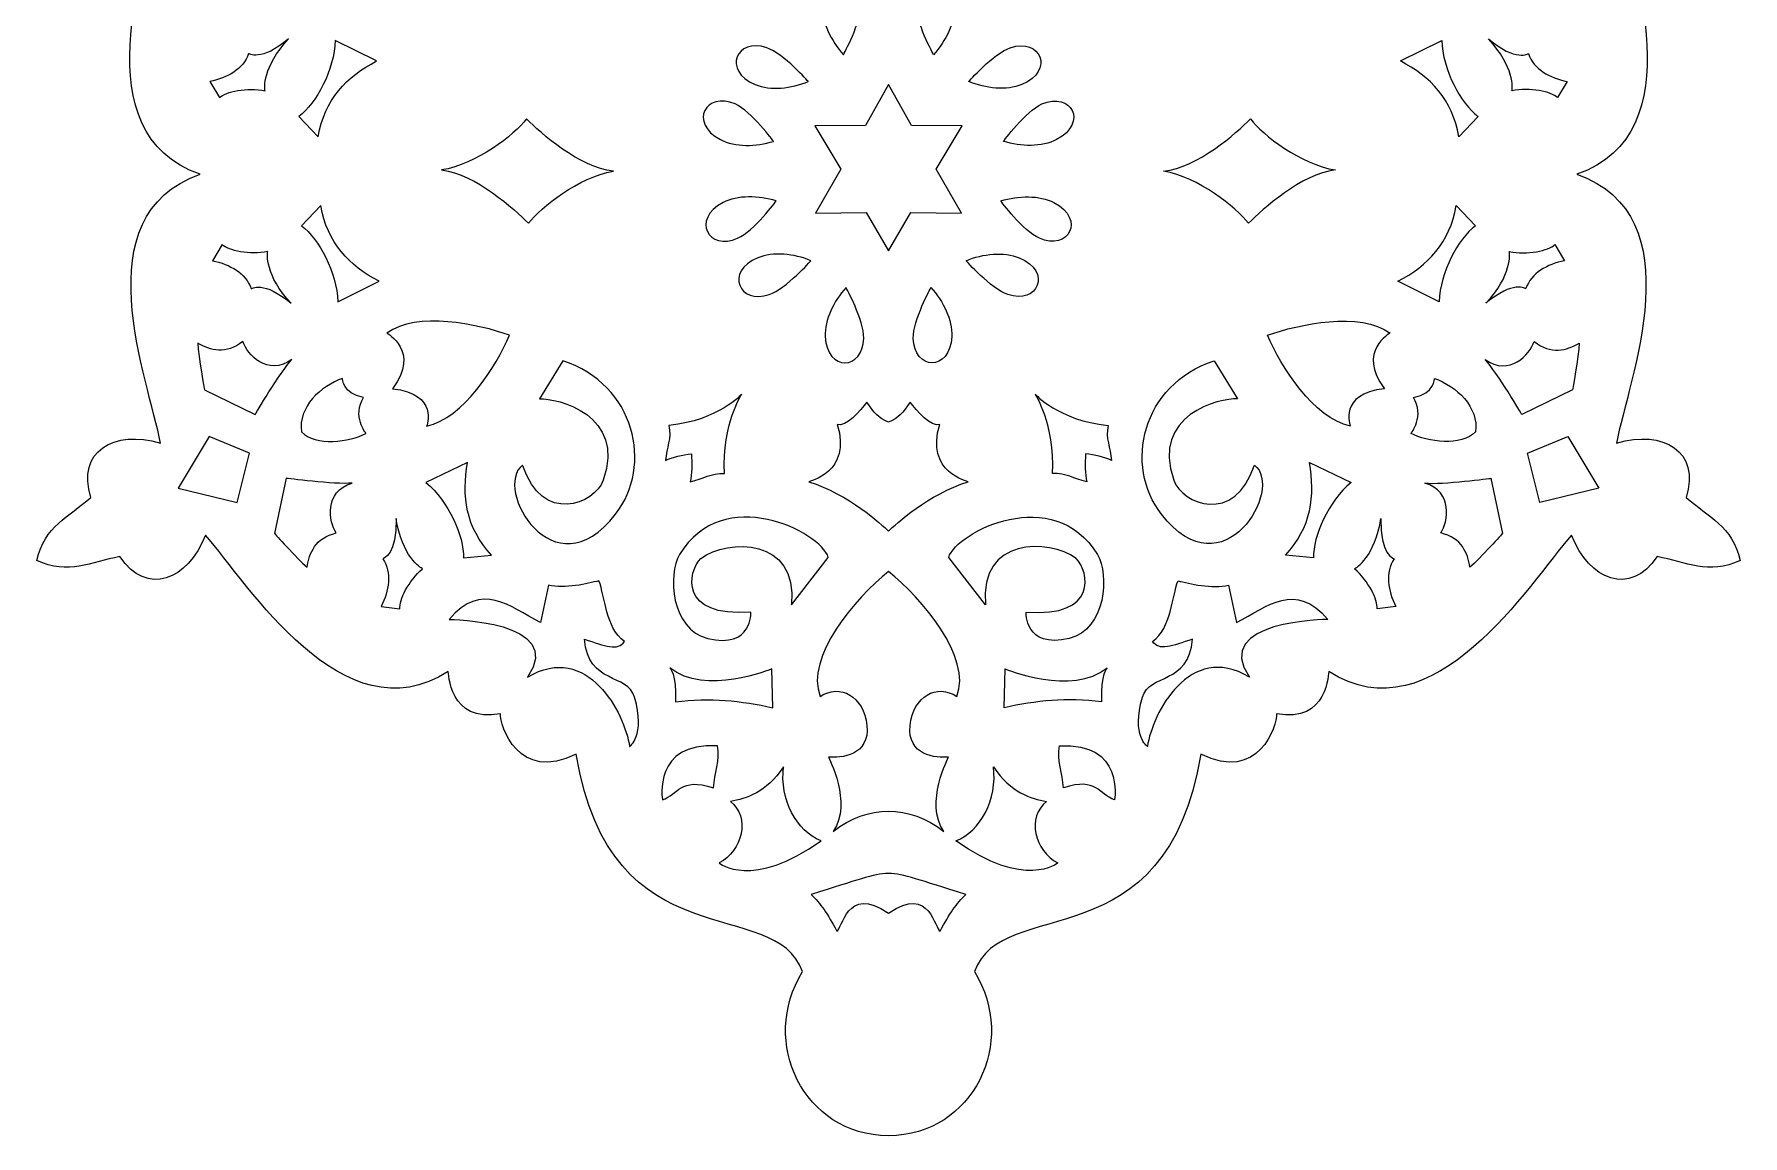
# Model space of a CAD drawing. Header units: centimetres. Extents: x -1 to 124, y -94 to 8.
# Drawn here: x 101.74 to 110.59, y -78.68 to -72.97 of the extents above; entities that cross this region are included whole.
import ezdxf

# ---------------------------------------------------------------- set-up
doc = ezdxf.new("R2010")
doc.units = ezdxf.units.CM
doc.header["$MEASUREMENT"] = 0
doc.layers.add('layer 1', color=7, linetype='Continuous')

msp = doc.modelspace()

# ---------------------------------------------------------------- linework, layer by layer
at = {"layer": 'layer 1', "color": 250}
for points, knots in [([(105.61485, -69.21935), (105.61485, -69.32411), (105.65377, -69.44547), (105.7052, -69.5284), (105.7052, -69.5284), (105.56604, -69.93118), (104.71, -69.56617), (104.53203, -70.6567), (104.53203, -70.6567), (104.23184, -70.50609), (104.13491, -70.80506), (104.13917, -70.8661), (104.13917, -70.8661), (103.87253, -70.81222), (103.86854, -71.08587), (103.86854, -71.08587), (103.86854, -71.08587), (103.32309, -70.73281), (102.83032, -71.54123), (102.6095, -71.79221), (102.6095, -71.79221), (102.51764, -71.557), (102.30697, -71.47336), (102.16556, -71.68096), (102.16556, -71.68096), (102.01456, -71.65226), (101.90045, -71.58318), (101.73522, -71.66097), (101.73522, -71.66097), (101.77564, -71.83908), (101.90031, -71.88649), (102.01589, -71.98782), (102.01589, -71.98782), (101.93938, -72.22706), (102.13497, -72.34159), (102.37687, -72.26914), (102.37687, -72.26914), (102.31506, -72.59769), (101.98196, -73.48369), (102.59597, -73.69616), (102.59597, -73.69616), (101.98196, -73.90862), (102.32854, -74.76215), (102.39036, -75.09069), (102.39036, -75.09069), (102.14846, -75.01826), (101.95284, -75.1328), (102.02938, -75.37202), (102.02938, -75.37202), (101.9138, -75.47334), (101.78912, -75.52075), (101.74871, -75.69885), (101.74871, -75.69885), (101.91394, -75.77666), (102.02804, -75.70758), (102.17905, -75.67889), (102.17905, -75.67889), (102.32042, -75.88647), (102.53113, -75.80285), (102.62298, -75.56762), (102.62298, -75.56762), (102.84381, -75.81861), (103.33657, -76.62702), (103.88203, -76.27398), (103.88203, -76.27398), (103.88203, -76.27398), (103.88602, -76.54761), (104.15267, -76.49374), (104.15267, -76.49374), (104.14839, -76.55478), (104.24533, -76.85374), (104.54552, -76.70314), (104.54552, -76.70314), (104.72349, -77.79368), (105.57953, -77.42866), (105.71868, -77.83144), (105.71868, -77.83144), (105.4927, -78.19588), (105.72225, -78.67803), (106.16414, -78.68292), (106.16414, -78.68292), (106.60603, -78.67803), (106.83558, -78.19588), (106.6096, -77.83144), (106.6096, -77.83144), (106.74875, -77.42866), (107.60479, -77.79368), (107.78276, -76.70314), (107.78276, -76.70314), (108.08295, -76.85374), (108.17989, -76.55478), (108.17561, -76.49374), (108.17561, -76.49374), (108.44226, -76.54761), (108.44625, -76.27398), (108.44625, -76.27398), (108.44625, -76.27398), (108.99171, -76.62702), (109.48447, -75.81861), (109.7053, -75.56762), (109.7053, -75.56762), (109.79715, -75.80285), (110.00786, -75.88647), (110.14923, -75.67889), (110.14923, -75.67889), (110.30024, -75.70758), (110.41434, -75.77666), (110.57957, -75.69885), (110.57957, -75.69885), (110.53916, -75.52075), (110.41448, -75.47334), (110.2989, -75.37202), (110.2989, -75.37202), (110.37544, -75.1328), (110.17982, -75.01826), (109.93792, -75.09069), (109.93792, -75.09069), (109.99974, -74.76215), (110.34632, -73.90862), (109.73231, -73.69616), (109.73231, -73.69616), (110.34632, -73.48369), (110.01322, -72.59769), (109.95141, -72.26914), (109.95141, -72.26914), (110.19331, -72.34159), (110.3889, -72.22706), (110.31239, -71.98782), (110.31239, -71.98782), (110.42797, -71.88649), (110.55264, -71.83908), (110.59306, -71.66097), (110.59306, -71.66097), (110.42783, -71.58318), (110.31372, -71.65226), (110.16272, -71.68096), (110.16272, -71.68096), (110.02131, -71.47336), (109.81064, -71.557), (109.71878, -71.79221), (109.71878, -71.79221), (109.49796, -71.54123), (109.00519, -70.73281), (108.45974, -71.08587), (108.45974, -71.08587), (108.45974, -71.08587), (108.45575, -70.81222), (108.18911, -70.8661), (108.18911, -70.8661), (108.19337, -70.80506), (108.09644, -70.50609), (107.79625, -70.6567), (107.79625, -70.6567), (107.61828, -69.56617), (106.76224, -69.93118), (106.62308, -69.5284), (106.62308, -69.5284), (106.67451, -69.44547), (106.71343, -69.32411), (106.71343, -69.21935), (106.71343, -69.21935), (106.71343, -68.50412), (105.61485, -68.50412), (105.61485, -69.21935)], [0, 0, 0, 0, 0.0238095, 0.0238095, 0.0238095, 0.0238095, 0.047619, 0.047619, 0.047619, 0.047619, 0.0714286, 0.0714286, 0.0714286, 0.0714286, 0.0952381, 0.0952381, 0.0952381, 0.0952381, 0.1190476, 0.1190476, 0.1190476, 0.1190476, 0.1428571, 0.1428571, 0.1428571, 0.1428571, 0.1666667, 0.1666667, 0.1666667, 0.1666667, 0.1904762, 0.1904762, 0.1904762, 0.1904762, 0.2142857, 0.2142857, 0.2142857, 0.2142857, 0.2380952, 0.2380952, 0.2380952, 0.2380952, 0.2619048, 0.2619048, 0.2619048, 0.2619048, 0.2857143, 0.2857143, 0.2857143, 0.2857143, 0.3095238, 0.3095238, 0.3095238, 0.3095238, 0.3333333, 0.3333333, 0.3333333, 0.3333333, 0.3571429, 0.3571429, 0.3571429, 0.3571429, 0.3809524, 0.3809524, 0.3809524, 0.3809524, 0.4047619, 0.4047619, 0.4047619, 0.4047619, 0.4285714, 0.4285714, 0.4285714, 0.4285714, 0.452381, 0.452381, 0.452381, 0.452381, 0.4761905, 0.4761905, 0.4761905, 0.4761905, 0.5, 0.5, 0.5, 0.5, 0.5238095, 0.5238095, 0.5238095, 0.5238095, 0.547619, 0.547619, 0.547619, 0.547619, 0.5714286, 0.5714286, 0.5714286, 0.5714286, 0.5952381, 0.5952381, 0.5952381, 0.5952381, 0.6190476, 0.6190476, 0.6190476, 0.6190476, 0.6428571, 0.6428571, 0.6428571, 0.6428571, 0.6666667, 0.6666667, 0.6666667, 0.6666667, 0.6904762, 0.6904762, 0.6904762, 0.6904762, 0.7142857, 0.7142857, 0.7142857, 0.7142857, 0.7380952, 0.7380952, 0.7380952, 0.7380952, 0.7619048, 0.7619048, 0.7619048, 0.7619048, 0.7857143, 0.7857143, 0.7857143, 0.7857143, 0.8095238, 0.8095238, 0.8095238, 0.8095238, 0.8333333, 0.8333333, 0.8333333, 0.8333333, 0.8571429, 0.8571429, 0.8571429, 0.8571429, 0.8809524, 0.8809524, 0.8809524, 0.8809524, 0.9047619, 0.9047619, 0.9047619, 0.9047619, 0.9285714, 0.9285714, 0.9285714, 0.9285714, 0.952381, 0.952381, 0.952381, 0.952381, 1, 1, 1, 1]), ([(106.02201, -72.81313), (106.02357, -72.90642), (105.93093, -73.07602), (105.93093, -73.07602), (105.93093, -73.07602), (105.86689, -73.00542), (105.81849, -72.90823), (105.82255, -72.82254), (105.82255, -72.82254), (105.83149, -72.63464), (106.01927, -72.64861), (106.02201, -72.81313)], [0, 0, 0, 0, 0.25, 0.25, 0.25, 0.25, 0.5, 0.5, 0.5, 0.5, 1, 1, 1, 1]), ([(106.30627, -72.81313), (106.30471, -72.90642), (106.39735, -73.07602), (106.39735, -73.07602), (106.39735, -73.07602), (106.46139, -73.00542), (106.50979, -72.90823), (106.50573, -72.82254), (106.50573, -72.82254), (106.49679, -72.63464), (106.30901, -72.64861), (106.30627, -72.81313)], [0, 0, 0, 0, 0.25, 0.25, 0.25, 0.25, 0.5, 0.5, 0.5, 0.5, 1, 1, 1, 1]), ([(105.74851, -73.21551), (105.66026, -73.25155), (105.55236, -73.26379), (105.47322, -73.23065), (105.47322, -73.23065), (105.2997, -73.158), (105.37705, -72.9863), (105.53261, -73.03999), (105.53261, -73.03999), (105.62081, -73.07044), (105.74851, -73.21551), (105.74851, -73.21551)], [0, 0, 0, 0, 0.25, 0.25, 0.25, 0.25, 0.5, 0.5, 0.5, 0.5, 1, 1, 1, 1]), ([(106.57977, -73.21551), (106.66802, -73.25155), (106.77592, -73.26379), (106.85506, -73.23065), (106.85506, -73.23065), (107.02858, -73.158), (106.95123, -72.9863), (106.79567, -73.03999), (106.79567, -73.03999), (106.70747, -73.07044), (106.57977, -73.21551), (106.57977, -73.21551)], [0, 0, 0, 0, 0.25, 0.25, 0.25, 0.25, 0.5, 0.5, 0.5, 0.5, 1, 1, 1, 1]), ([(103.05413, -72.99462), (102.91792, -73.13801), (102.92888, -73.25438), (102.93242, -73.26348), (102.93242, -73.26348), (102.83985, -73.24443), (102.72843, -73.26744), (102.69644, -73.29879), (102.69644, -73.29879), (102.69644, -73.29879), (102.64609, -73.21541), (102.64609, -73.21541), (102.64609, -73.21541), (102.73676, -73.19662), (102.8184, -73.15134), (102.84651, -73.07045), (102.84651, -73.07045), (102.84651, -73.07045), (102.91116, -73.11458), (103.05413, -72.99462)], [0, 0, 0, 0, 0.1666667, 0.1666667, 0.1666667, 0.1666667, 0.3333333, 0.3333333, 0.3333333, 0.3333333, 0.5, 0.5, 0.5, 0.5, 0.6666667, 0.6666667, 0.6666667, 0.6666667, 1, 1, 1, 1]), ([(103.50997, -73.10863), (103.35532, -73.19013), (103.23953, -73.30735), (103.20801, -73.50136), (103.20801, -73.50136), (103.20801, -73.50136), (103.10763, -73.39631), (103.10763, -73.39631), (103.10763, -73.39631), (103.19795, -73.32887), (103.29064, -73.15553), (103.29621, -73.00182), (103.29621, -73.00182), (103.29621, -73.00182), (103.50997, -73.10863), (103.50997, -73.10863)], [0, 0, 0, 0, 0.2, 0.2, 0.2, 0.2, 0.4, 0.4, 0.4, 0.4, 0.6, 0.6, 0.6, 0.6, 1, 1, 1, 1]), ([(108.81831, -73.10863), (108.97296, -73.19013), (109.08875, -73.30735), (109.12027, -73.50136), (109.12027, -73.50136), (109.12027, -73.50136), (109.22065, -73.39631), (109.22065, -73.39631), (109.22065, -73.39631), (109.13033, -73.32887), (109.03764, -73.15553), (109.03207, -73.00182), (109.03207, -73.00182), (109.03207, -73.00182), (108.81831, -73.10863), (108.81831, -73.10863)], [0, 0, 0, 0, 0.2, 0.2, 0.2, 0.2, 0.4, 0.4, 0.4, 0.4, 0.6, 0.6, 0.6, 0.6, 1, 1, 1, 1]), ([(109.27415, -72.99462), (109.41036, -73.13801), (109.3994, -73.25438), (109.39586, -73.26348), (109.39586, -73.26348), (109.48843, -73.24443), (109.59985, -73.26744), (109.63184, -73.29879), (109.63184, -73.29879), (109.63184, -73.29879), (109.68219, -73.21541), (109.68219, -73.21541), (109.68219, -73.21541), (109.59152, -73.19662), (109.50988, -73.15134), (109.48177, -73.07045), (109.48177, -73.07045), (109.48177, -73.07045), (109.41712, -73.11458), (109.27415, -72.99462)], [0, 0, 0, 0, 0.1666667, 0.1666667, 0.1666667, 0.1666667, 0.3333333, 0.3333333, 0.3333333, 0.3333333, 0.5, 0.5, 0.5, 0.5, 0.6666667, 0.6666667, 0.6666667, 0.6666667, 1, 1, 1, 1]), ([(106.16414, -74.09279), (106.16414, -74.09279), (106.0483, -73.89454), (106.0483, -73.89454), (106.0483, -73.89454), (106.0483, -73.89454), (105.78637, -73.89774), (105.78637, -73.89774), (105.78637, -73.89774), (105.78637, -73.89774), (105.91617, -73.67022), (105.91617, -73.67022), (105.91617, -73.67022), (105.91617, -73.67022), (105.78243, -73.44499), (105.78243, -73.44499), (105.78243, -73.44499), (105.78243, -73.44499), (106.04437, -73.44362), (106.04437, -73.44362), (106.04437, -73.44362), (106.04437, -73.44362), (106.16414, -73.23019), (106.16414, -73.23019), (106.16414, -73.23019), (106.16414, -73.23019), (106.28391, -73.44362), (106.28391, -73.44362), (106.28391, -73.44362), (106.28391, -73.44362), (106.54585, -73.44499), (106.54585, -73.44499), (106.54585, -73.44499), (106.54585, -73.44499), (106.41211, -73.67022), (106.41211, -73.67022), (106.41211, -73.67022), (106.41211, -73.67022), (106.54191, -73.89774), (106.54191, -73.89774), (106.54191, -73.89774), (106.54191, -73.89774), (106.27998, -73.89454), (106.27998, -73.89454), (106.27998, -73.89454), (106.27998, -73.89454), (106.16414, -74.09279), (106.16414, -74.09279)], [0, 0, 0, 0, 0.0769231, 0.0769231, 0.0769231, 0.0769231, 0.1538462, 0.1538462, 0.1538462, 0.1538462, 0.2307692, 0.2307692, 0.2307692, 0.2307692, 0.3076923, 0.3076923, 0.3076923, 0.3076923, 0.3846154, 0.3846154, 0.3846154, 0.3846154, 0.4615385, 0.4615385, 0.4615385, 0.4615385, 0.5384615, 0.5384615, 0.5384615, 0.5384615, 0.6153846, 0.6153846, 0.6153846, 0.6153846, 0.6923077, 0.6923077, 0.6923077, 0.6923077, 0.7692308, 0.7692308, 0.7692308, 0.7692308, 0.8461538, 0.8461538, 0.8461538, 0.8461538, 1, 1, 1, 1]), ([(105.56831, -73.52536), (105.47726, -73.55357), (105.36871, -73.55636), (105.29274, -73.51645), (105.29274, -73.51645), (105.12622, -73.42895), (105.21824, -73.26465), (105.36852, -73.33169), (105.36852, -73.33169), (105.45374, -73.36971), (105.56831, -73.52536), (105.56831, -73.52536)], [0, 0, 0, 0, 0.25, 0.25, 0.25, 0.25, 0.5, 0.5, 0.5, 0.5, 1, 1, 1, 1]), ([(106.75997, -73.52536), (106.85102, -73.55357), (106.95957, -73.55636), (107.03554, -73.51645), (107.03554, -73.51645), (107.20206, -73.42895), (107.11004, -73.26465), (106.95976, -73.33169), (106.95976, -73.33169), (106.87454, -73.36971), (106.75997, -73.52536), (106.75997, -73.52536)], [0, 0, 0, 0, 0.25, 0.25, 0.25, 0.25, 0.5, 0.5, 0.5, 0.5, 1, 1, 1, 1]), ([(104.73819, -73.68071), (104.55794, -73.71036), (104.3625, -73.86725), (104.29777, -73.95048), (104.29777, -73.95048), (104.22354, -73.87594), (104.02574, -73.69566), (103.8476, -73.67389), (103.8476, -73.67389), (104.02784, -73.64538), (104.22327, -73.49259), (104.28802, -73.40935), (104.28802, -73.40935), (104.36224, -73.4839), (104.56005, -73.66007), (104.73819, -73.68071)], [0, 0, 0, 0, 0.2, 0.2, 0.2, 0.2, 0.4, 0.4, 0.4, 0.4, 0.6, 0.6, 0.6, 0.6, 1, 1, 1, 1]), ([(107.59009, -73.68071), (107.77034, -73.71036), (107.96578, -73.86725), (108.03051, -73.95048), (108.03051, -73.95048), (108.10474, -73.87594), (108.30254, -73.69566), (108.48068, -73.67389), (108.48068, -73.67389), (108.30044, -73.64538), (108.10501, -73.49259), (108.04026, -73.40935), (108.04026, -73.40935), (107.96604, -73.4839), (107.76823, -73.66007), (107.59009, -73.68071)], [0, 0, 0, 0, 0.2, 0.2, 0.2, 0.2, 0.4, 0.4, 0.4, 0.4, 0.6, 0.6, 0.6, 0.6, 1, 1, 1, 1]), ([(103.52346, -74.2512), (103.52346, -74.2512), (103.3097, -74.35801), (103.3097, -74.35801), (103.3097, -74.35801), (103.30413, -74.20432), (103.21144, -74.03096), (103.12112, -73.96352), (103.12112, -73.96352), (103.12112, -73.96352), (103.2215, -73.85847), (103.2215, -73.85847), (103.2215, -73.85847), (103.25301, -74.05249), (103.3688, -74.16971), (103.52346, -74.2512)], [0, 0, 0, 0, 0.2, 0.2, 0.2, 0.2, 0.4, 0.4, 0.4, 0.4, 0.6, 0.6, 0.6, 0.6, 1, 1, 1, 1]), ([(105.5818, -73.83447), (105.5818, -73.83447), (105.46722, -73.99012), (105.38201, -74.02814), (105.38201, -74.02814), (105.23172, -74.09519), (105.13971, -73.93088), (105.30623, -73.84338), (105.30623, -73.84338), (105.38219, -73.80348), (105.49075, -73.80627), (105.5818, -73.83447)], [0, 0, 0, 0, 0.25, 0.25, 0.25, 0.25, 0.5, 0.5, 0.5, 0.5, 1, 1, 1, 1]), ([(106.74648, -73.83447), (106.74648, -73.83447), (106.86106, -73.99012), (106.94627, -74.02814), (106.94627, -74.02814), (107.09656, -74.09519), (107.18857, -73.93088), (107.02205, -73.84338), (107.02205, -73.84338), (106.94609, -73.80348), (106.83753, -73.80627), (106.74648, -73.83447)], [0, 0, 0, 0, 0.25, 0.25, 0.25, 0.25, 0.5, 0.5, 0.5, 0.5, 1, 1, 1, 1]), ([(108.80482, -74.2512), (108.80482, -74.2512), (109.01858, -74.35801), (109.01858, -74.35801), (109.01858, -74.35801), (109.02415, -74.20432), (109.11684, -74.03096), (109.20716, -73.96352), (109.20716, -73.96352), (109.20716, -73.96352), (109.10678, -73.85847), (109.10678, -73.85847), (109.10678, -73.85847), (109.07527, -74.05249), (108.95948, -74.16971), (108.80482, -74.2512)], [0, 0, 0, 0, 0.2, 0.2, 0.2, 0.2, 0.4, 0.4, 0.4, 0.4, 0.6, 0.6, 0.6, 0.6, 1, 1, 1, 1]), ([(102.94591, -74.09634), (102.94237, -74.10546), (102.93141, -74.22182), (103.06762, -74.36521), (103.06762, -74.36521), (102.92465, -74.24525), (102.85999, -74.28939), (102.85999, -74.28939), (102.85999, -74.28939), (102.83189, -74.2085), (102.75024, -74.16321), (102.65958, -74.14443), (102.65958, -74.14443), (102.65958, -74.14443), (102.70992, -74.06104), (102.70992, -74.06104), (102.70992, -74.06104), (102.74191, -74.0924), (102.85334, -74.1154), (102.94591, -74.09634)], [0, 0, 0, 0, 0.1666667, 0.1666667, 0.1666667, 0.1666667, 0.3333333, 0.3333333, 0.3333333, 0.3333333, 0.5, 0.5, 0.5, 0.5, 0.6666667, 0.6666667, 0.6666667, 0.6666667, 1, 1, 1, 1]), ([(105.762, -74.14432), (105.762, -74.14432), (105.6343, -74.28939), (105.54609, -74.31984), (105.54609, -74.31984), (105.39054, -74.37354), (105.31318, -74.20184), (105.4867, -74.12918), (105.4867, -74.12918), (105.56585, -74.09605), (105.67375, -74.10829), (105.762, -74.14432)], [0, 0, 0, 0, 0.25, 0.25, 0.25, 0.25, 0.5, 0.5, 0.5, 0.5, 1, 1, 1, 1]), ([(106.56628, -74.14432), (106.56628, -74.14432), (106.69398, -74.28939), (106.78219, -74.31984), (106.78219, -74.31984), (106.93774, -74.37354), (107.0151, -74.20184), (106.84158, -74.12918), (106.84158, -74.12918), (106.76243, -74.09605), (106.65453, -74.10829), (106.56628, -74.14432)], [0, 0, 0, 0, 0.25, 0.25, 0.25, 0.25, 0.5, 0.5, 0.5, 0.5, 1, 1, 1, 1]), ([(109.38237, -74.09634), (109.38591, -74.10546), (109.39687, -74.22182), (109.26066, -74.36521), (109.26066, -74.36521), (109.40363, -74.24525), (109.46829, -74.28939), (109.46829, -74.28939), (109.46829, -74.28939), (109.49639, -74.2085), (109.57804, -74.16321), (109.6687, -74.14443), (109.6687, -74.14443), (109.6687, -74.14443), (109.61836, -74.06104), (109.61836, -74.06104), (109.61836, -74.06104), (109.58637, -74.0924), (109.47494, -74.1154), (109.38237, -74.09634)], [0, 0, 0, 0, 0.1666667, 0.1666667, 0.1666667, 0.1666667, 0.3333333, 0.3333333, 0.3333333, 0.3333333, 0.5, 0.5, 0.5, 0.5, 0.6666667, 0.6666667, 0.6666667, 0.6666667, 1, 1, 1, 1]), ([(106.0355, -74.54671), (106.03276, -74.71125), (105.84496, -74.72517), (105.83605, -74.53731), (105.83605, -74.53731), (105.83197, -74.45161), (105.88038, -74.35442), (105.94442, -74.28382), (105.94442, -74.28382), (105.94442, -74.28382), (106.03706, -74.45341), (106.0355, -74.54671)], [0, 0, 0, 0, 0.25, 0.25, 0.25, 0.25, 0.5, 0.5, 0.5, 0.5, 1, 1, 1, 1]), ([(106.29278, -74.54671), (106.29552, -74.71125), (106.48332, -74.72517), (106.49223, -74.53731), (106.49223, -74.53731), (106.49631, -74.45161), (106.4479, -74.35442), (106.38386, -74.28382), (106.38386, -74.28382), (106.38386, -74.28382), (106.29122, -74.45341), (106.29278, -74.54671)], [0, 0, 0, 0, 0.25, 0.25, 0.25, 0.25, 0.5, 0.5, 0.5, 0.5, 1, 1, 1, 1]), ([(104.19921, -74.53117), (104.13116, -74.6908), (103.9593, -74.96376), (103.76971, -75.00203), (103.76971, -75.00203), (103.76971, -75.00203), (103.83582, -74.83442), (103.59289, -74.80837), (103.59289, -74.80837), (103.73952, -74.61294), (103.56289, -74.51963), (103.56289, -74.51963), (103.56289, -74.51963), (103.72019, -74.40706), (104.03605, -74.47207), (104.19921, -74.53117)], [0, 0, 0, 0, 0.2, 0.2, 0.2, 0.2, 0.4, 0.4, 0.4, 0.4, 0.6, 0.6, 0.6, 0.6, 1, 1, 1, 1]), ([(108.12907, -74.53117), (108.19712, -74.6908), (108.36898, -74.96376), (108.55857, -75.00203), (108.55857, -75.00203), (108.55857, -75.00203), (108.49246, -74.83442), (108.73539, -74.80837), (108.73539, -74.80837), (108.58876, -74.61294), (108.76539, -74.51963), (108.76539, -74.51963), (108.76539, -74.51963), (108.60809, -74.40706), (108.29223, -74.47207), (108.12907, -74.53117)], [0, 0, 0, 0, 0.2, 0.2, 0.2, 0.2, 0.4, 0.4, 0.4, 0.4, 0.6, 0.6, 0.6, 0.6, 1, 1, 1, 1]), ([(103.07163, -74.65694), (103.00808, -74.72491), (102.88035, -74.94202), (102.88035, -74.94202), (102.88035, -74.94202), (102.88035, -74.94202), (102.61825, -74.81412), (102.61825, -74.81412), (102.61825, -74.81412), (102.61825, -74.81412), (102.58681, -74.64624), (102.58354, -74.57232), (102.58354, -74.57232), (102.64947, -74.61026), (102.72816, -74.63251), (102.81685, -74.56344), (102.81685, -74.56344), (102.83731, -74.6294), (102.94574, -74.74655), (103.07163, -74.65694)], [0, 0, 0, 0, 0.1666667, 0.1666667, 0.1666667, 0.1666667, 0.3333333, 0.3333333, 0.3333333, 0.3333333, 0.5, 0.5, 0.5, 0.5, 0.6666667, 0.6666667, 0.6666667, 0.6666667, 1, 1, 1, 1]), ([(109.25665, -74.65694), (109.3202, -74.72491), (109.44793, -74.94202), (109.44793, -74.94202), (109.44793, -74.94202), (109.44793, -74.94202), (109.71003, -74.81412), (109.71003, -74.81412), (109.71003, -74.81412), (109.71003, -74.81412), (109.74147, -74.64624), (109.74474, -74.57232), (109.74474, -74.57232), (109.67881, -74.61026), (109.60012, -74.63251), (109.51143, -74.56344), (109.51143, -74.56344), (109.49097, -74.6294), (109.38254, -74.74655), (109.25665, -74.65694)], [0, 0, 0, 0, 0.1666667, 0.1666667, 0.1666667, 0.1666667, 0.3333333, 0.3333333, 0.3333333, 0.3333333, 0.5, 0.5, 0.5, 0.5, 0.6666667, 0.6666667, 0.6666667, 0.6666667, 1, 1, 1, 1]), ([(104.47608, -74.66407), (104.85149, -74.78655), (104.94526, -75.20651), (104.74909, -75.45929), (104.74909, -75.45929), (104.42743, -75.87378), (104.11024, -75.32403), (104.26744, -75.2042), (104.26744, -75.2042), (104.36934, -75.51807), (104.64112, -75.40514), (104.68511, -75.28341), (104.68511, -75.28341), (104.80547, -74.94166), (104.44679, -74.85725), (104.35458, -74.86032), (104.35458, -74.86032), (104.35458, -74.86032), (104.47608, -74.66407), (104.47608, -74.66407)], [0, 0, 0, 0, 0.1666667, 0.1666667, 0.1666667, 0.1666667, 0.3333333, 0.3333333, 0.3333333, 0.3333333, 0.5, 0.5, 0.5, 0.5, 0.6666667, 0.6666667, 0.6666667, 0.6666667, 1, 1, 1, 1]), ([(107.8522, -74.66407), (107.47679, -74.78655), (107.38302, -75.20651), (107.57919, -75.45929), (107.57919, -75.45929), (107.90085, -75.87378), (108.21804, -75.32403), (108.06084, -75.2042), (108.06084, -75.2042), (107.95894, -75.51807), (107.68716, -75.40514), (107.64317, -75.28341), (107.64317, -75.28341), (107.52281, -74.94166), (107.88149, -74.85725), (107.9737, -74.86032), (107.9737, -74.86032), (107.9737, -74.86032), (107.8522, -74.66407), (107.8522, -74.66407)], [0, 0, 0, 0, 0.1666667, 0.1666667, 0.1666667, 0.1666667, 0.3333333, 0.3333333, 0.3333333, 0.3333333, 0.5, 0.5, 0.5, 0.5, 0.6666667, 0.6666667, 0.6666667, 0.6666667, 1, 1, 1, 1]), ([(103.33383, -74.75456), (103.33383, -74.75456), (103.33166, -74.83319), (103.44311, -74.85362), (103.44311, -74.85362), (103.38204, -74.94907), (103.45512, -75.04028), (103.45512, -75.04028), (103.45512, -75.04028), (103.37137, -75.08401), (103.19338, -75.10854), (103.1211, -75.03246), (103.1211, -75.03246), (103.10207, -74.90308), (103.2213, -74.79425), (103.33383, -74.75456)], [0, 0, 0, 0, 0.2, 0.2, 0.2, 0.2, 0.4, 0.4, 0.4, 0.4, 0.6, 0.6, 0.6, 0.6, 1, 1, 1, 1]), ([(108.99445, -74.75456), (108.99445, -74.75456), (108.99662, -74.83319), (108.88517, -74.85362), (108.88517, -74.85362), (108.94624, -74.94907), (108.87316, -75.04028), (108.87316, -75.04028), (108.87316, -75.04028), (108.95691, -75.08401), (109.1349, -75.10854), (109.20718, -75.03246), (109.20718, -75.03246), (109.22621, -74.90308), (109.10698, -74.79425), (108.99445, -74.75456)], [0, 0, 0, 0, 0.2, 0.2, 0.2, 0.2, 0.4, 0.4, 0.4, 0.4, 0.6, 0.6, 0.6, 0.6, 1, 1, 1, 1]), ([(105.40302, -74.83682), (105.40302, -74.83682), (105.30314, -74.98802), (105.31322, -75.24828), (105.31322, -75.24828), (105.24598, -75.24354), (105.20129, -75.2763), (105.13628, -75.2914), (105.13628, -75.2914), (105.14643, -75.25155), (105.14403, -75.19452), (105.14316, -75.14517), (105.14316, -75.14517), (105.09418, -75.15118), (105.04595, -75.16428), (105.00792, -75.17988), (105.00792, -75.17988), (105.01382, -75.1134), (105.04003, -75.06458), (105.02599, -74.99866), (105.02599, -74.99866), (105.28512, -74.97244), (105.40302, -74.83682), (105.40302, -74.83682)], [0, 0, 0, 0, 0.1428571, 0.1428571, 0.1428571, 0.1428571, 0.2857143, 0.2857143, 0.2857143, 0.2857143, 0.4285714, 0.4285714, 0.4285714, 0.4285714, 0.5714286, 0.5714286, 0.5714286, 0.5714286, 0.7142857, 0.7142857, 0.7142857, 0.7142857, 1, 1, 1, 1]), ([(106.92526, -74.83682), (106.92526, -74.83682), (107.02514, -74.98802), (107.01506, -75.24828), (107.01506, -75.24828), (107.0823, -75.24354), (107.12699, -75.2763), (107.192, -75.2914), (107.192, -75.2914), (107.18185, -75.25155), (107.18425, -75.19452), (107.18512, -75.14517), (107.18512, -75.14517), (107.2341, -75.15118), (107.28233, -75.16428), (107.32036, -75.17988), (107.32036, -75.17988), (107.31446, -75.1134), (107.28825, -75.06458), (107.30229, -74.99866), (107.30229, -74.99866), (107.04316, -74.97244), (106.92526, -74.83682), (106.92526, -74.83682)], [0, 0, 0, 0, 0.1428571, 0.1428571, 0.1428571, 0.1428571, 0.2857143, 0.2857143, 0.2857143, 0.2857143, 0.4285714, 0.4285714, 0.4285714, 0.4285714, 0.5714286, 0.5714286, 0.5714286, 0.5714286, 0.7142857, 0.7142857, 0.7142857, 0.7142857, 1, 1, 1, 1]), ([(106.16414, -75.54686), (106.12867, -75.51272), (105.95601, -75.35386), (105.7506, -75.29109), (105.7506, -75.29109), (105.7506, -75.29109), (105.97491, -75.24251), (105.89834, -74.99321), (105.89834, -74.99321), (105.94045, -75.01088), (106.01918, -74.92184), (106.05208, -74.87753), (106.05208, -74.87753), (106.0873, -74.93313), (106.11186, -74.9605), (106.16414, -74.98107), (106.16414, -74.98107), (106.21642, -74.9605), (106.24098, -74.93313), (106.2762, -74.87753), (106.2762, -74.87753), (106.3091, -74.92184), (106.38783, -75.01088), (106.42994, -74.99321), (106.42994, -74.99321), (106.35337, -75.24251), (106.57768, -75.29109), (106.57768, -75.29109), (106.57768, -75.29109), (106.37227, -75.35386), (106.19961, -75.51272), (106.16414, -75.54686)], [0, 0, 0, 0, 0.1111111, 0.1111111, 0.1111111, 0.1111111, 0.2222222, 0.2222222, 0.2222222, 0.2222222, 0.3333333, 0.3333333, 0.3333333, 0.3333333, 0.4444444, 0.4444444, 0.4444444, 0.4444444, 0.5555556, 0.5555556, 0.5555556, 0.5555556, 0.6666667, 0.6666667, 0.6666667, 0.6666667, 0.7777778, 0.7777778, 0.7777778, 0.7777778, 1, 1, 1, 1]), ([(102.64162, -75.05638), (102.64162, -75.05638), (102.85173, -75.14307), (102.85173, -75.14307), (102.85173, -75.14307), (102.85173, -75.14307), (102.78773, -75.39917), (102.78773, -75.39917), (102.78773, -75.39917), (102.78773, -75.39917), (102.48219, -75.32364), (102.48219, -75.32364), (102.48219, -75.32364), (102.48219, -75.32364), (102.64162, -75.05638), (102.64162, -75.05638)], [0, 0, 0, 0, 0.2, 0.2, 0.2, 0.2, 0.4, 0.4, 0.4, 0.4, 0.6, 0.6, 0.6, 0.6, 1, 1, 1, 1]), ([(109.68666, -75.05638), (109.68666, -75.05638), (109.47655, -75.14307), (109.47655, -75.14307), (109.47655, -75.14307), (109.47655, -75.14307), (109.54055, -75.39917), (109.54055, -75.39917), (109.54055, -75.39917), (109.54055, -75.39917), (109.84609, -75.32364), (109.84609, -75.32364), (109.84609, -75.32364), (109.84609, -75.32364), (109.68666, -75.05638), (109.68666, -75.05638)], [0, 0, 0, 0, 0.2, 0.2, 0.2, 0.2, 0.4, 0.4, 0.4, 0.4, 0.6, 0.6, 0.6, 0.6, 1, 1, 1, 1]), ([(103.9821, -75.19158), (103.95112, -75.36362), (103.97219, -75.52704), (104.10568, -75.67132), (104.10568, -75.67132), (104.10568, -75.67132), (103.96109, -75.68574), (103.96109, -75.68574), (103.96109, -75.68574), (103.96356, -75.57305), (103.88402, -75.39328), (103.76633, -75.29427), (103.76633, -75.29427), (103.76633, -75.29427), (103.9821, -75.19158), (103.9821, -75.19158)], [0, 0, 0, 0, 0.2, 0.2, 0.2, 0.2, 0.4, 0.4, 0.4, 0.4, 0.6, 0.6, 0.6, 0.6, 1, 1, 1, 1]), ([(108.34618, -75.19158), (108.37716, -75.36362), (108.35609, -75.52704), (108.2226, -75.67132), (108.2226, -75.67132), (108.2226, -75.67132), (108.36719, -75.68574), (108.36719, -75.68574), (108.36719, -75.68574), (108.36472, -75.57305), (108.44426, -75.39328), (108.56195, -75.29427), (108.56195, -75.29427), (108.56195, -75.29427), (108.34618, -75.19158), (108.34618, -75.19158)], [0, 0, 0, 0, 0.2, 0.2, 0.2, 0.2, 0.4, 0.4, 0.4, 0.4, 0.6, 0.6, 0.6, 0.6, 1, 1, 1, 1]), ([(103.3842, -75.29783), (103.23609, -75.34185), (103.26166, -75.49942), (103.30103, -75.55615), (103.30103, -75.55615), (103.19199, -75.58352), (103.16108, -75.65923), (103.1504, -75.73454), (103.1504, -75.73454), (103.09416, -75.68645), (102.98121, -75.55832), (102.98121, -75.55832), (102.98121, -75.55832), (102.98121, -75.55832), (103.04181, -75.27303), (103.04181, -75.27303), (103.04181, -75.27303), (103.04181, -75.27303), (103.29153, -75.30607), (103.3842, -75.29783)], [0, 0, 0, 0, 0.1666667, 0.1666667, 0.1666667, 0.1666667, 0.3333333, 0.3333333, 0.3333333, 0.3333333, 0.5, 0.5, 0.5, 0.5, 0.6666667, 0.6666667, 0.6666667, 0.6666667, 1, 1, 1, 1]), ([(108.94408, -75.29783), (109.09219, -75.34185), (109.06662, -75.49942), (109.02725, -75.55615), (109.02725, -75.55615), (109.13629, -75.58352), (109.1672, -75.65923), (109.17788, -75.73454), (109.17788, -75.73454), (109.23412, -75.68645), (109.34707, -75.55832), (109.34707, -75.55832), (109.34707, -75.55832), (109.34707, -75.55832), (109.28647, -75.27303), (109.28647, -75.27303), (109.28647, -75.27303), (109.28647, -75.27303), (109.03675, -75.30607), (108.94408, -75.29783)], [0, 0, 0, 0, 0.1666667, 0.1666667, 0.1666667, 0.1666667, 0.3333333, 0.3333333, 0.3333333, 0.3333333, 0.5, 0.5, 0.5, 0.5, 0.6666667, 0.6666667, 0.6666667, 0.6666667, 1, 1, 1, 1]), ([(105.08113, -75.66838), (105.30607, -75.29626), (105.81269, -75.55025), (105.85217, -75.68304), (105.85217, -75.68304), (105.85217, -75.68304), (105.66071, -75.9284), (105.66071, -75.9284), (105.66071, -75.9284), (105.69433, -75.57723), (105.33345, -75.58542), (105.1908, -75.68832), (105.1908, -75.68832), (105.12367, -75.75723), (105.07581, -75.99628), (105.45037, -75.96655), (105.45037, -75.96655), (105.45037, -75.96655), (105.46088, -76.15943), (105.22682, -76.10303), (105.22682, -76.10303), (105.03531, -76.0569), (105.01939, -75.77051), (105.08113, -75.66838)], [0, 0, 0, 0, 0.1428571, 0.1428571, 0.1428571, 0.1428571, 0.2857143, 0.2857143, 0.2857143, 0.2857143, 0.4285714, 0.4285714, 0.4285714, 0.4285714, 0.5714286, 0.5714286, 0.5714286, 0.5714286, 0.7142857, 0.7142857, 0.7142857, 0.7142857, 1, 1, 1, 1]), ([(107.24715, -75.66838), (107.02221, -75.29626), (106.51559, -75.55025), (106.47611, -75.68304), (106.47611, -75.68304), (106.47611, -75.68304), (106.66757, -75.9284), (106.66757, -75.9284), (106.66757, -75.9284), (106.63395, -75.57723), (106.99483, -75.58542), (107.13748, -75.68832), (107.13748, -75.68832), (107.20461, -75.75723), (107.25247, -75.99628), (106.87791, -75.96655), (106.87791, -75.96655), (106.87791, -75.96655), (106.8674, -76.15943), (107.10146, -76.10303), (107.10146, -76.10303), (107.29297, -76.0569), (107.30889, -75.77051), (107.24715, -75.66838)], [0, 0, 0, 0, 0.1428571, 0.1428571, 0.1428571, 0.1428571, 0.2857143, 0.2857143, 0.2857143, 0.2857143, 0.4285714, 0.4285714, 0.4285714, 0.4285714, 0.5714286, 0.5714286, 0.5714286, 0.5714286, 0.7142857, 0.7142857, 0.7142857, 0.7142857, 1, 1, 1, 1]), ([(103.61163, -75.48061), (103.64076, -75.67621), (103.73921, -75.73922), (103.74856, -75.74203), (103.74856, -75.74203), (103.67656, -75.80324), (103.62607, -75.90521), (103.63109, -75.94973), (103.63109, -75.94973), (103.63109, -75.94973), (103.53439, -75.93806), (103.53439, -75.93806), (103.53439, -75.93806), (103.57541, -75.85505), (103.58999, -75.76283), (103.54355, -75.69088), (103.54355, -75.69088), (103.54355, -75.69088), (103.61812, -75.66711), (103.61163, -75.48061)], [0, 0, 0, 0, 0.1666667, 0.1666667, 0.1666667, 0.1666667, 0.3333333, 0.3333333, 0.3333333, 0.3333333, 0.5, 0.5, 0.5, 0.5, 0.6666667, 0.6666667, 0.6666667, 0.6666667, 1, 1, 1, 1]), ([(108.71665, -75.48061), (108.68752, -75.67621), (108.58907, -75.73922), (108.57972, -75.74203), (108.57972, -75.74203), (108.65172, -75.80324), (108.70221, -75.90521), (108.69719, -75.94973), (108.69719, -75.94973), (108.69719, -75.94973), (108.79389, -75.93806), (108.79389, -75.93806), (108.79389, -75.93806), (108.75287, -75.85505), (108.73829, -75.76283), (108.78473, -75.69088), (108.78473, -75.69088), (108.78473, -75.69088), (108.71016, -75.66711), (108.71665, -75.48061)], [0, 0, 0, 0, 0.1666667, 0.1666667, 0.1666667, 0.1666667, 0.3333333, 0.3333333, 0.3333333, 0.3333333, 0.5, 0.5, 0.5, 0.5, 0.6666667, 0.6666667, 0.6666667, 0.6666667, 1, 1, 1, 1]), ([(104.84788, -76.40778), (104.90599, -76.60987), (104.8219, -76.66358), (104.8219, -76.66358), (104.8219, -76.66358), (104.79629, -76.49343), (104.60503, -76.11745), (104.29283, -76.30412), (104.29283, -76.30412), (104.4947, -76.01002), (103.88729, -76.00446), (103.88729, -76.00446), (103.88729, -76.00446), (104.0546, -75.80469), (104.19843, -75.93797), (104.3603, -76.02036), (104.3603, -76.02036), (104.3603, -76.02036), (104.40092, -75.82691), (104.40092, -75.82691), (104.40092, -75.82691), (104.48616, -75.84759), (104.60521, -75.81982), (104.6632, -75.80425), (104.6632, -75.80425), (104.6953, -75.88747), (104.6971, -76.04637), (104.79494, -76.11944), (104.79494, -76.11944), (104.76153, -76.17109), (104.69397, -76.14181), (104.58762, -76.10717), (104.58762, -76.10717), (104.6073, -76.34423), (104.81223, -76.28379), (104.84788, -76.40778)], [0, 0, 0, 0, 0.1, 0.1, 0.1, 0.1, 0.2, 0.2, 0.2, 0.2, 0.3, 0.3, 0.3, 0.3, 0.4, 0.4, 0.4, 0.4, 0.5, 0.5, 0.5, 0.5, 0.6, 0.6, 0.6, 0.6, 0.7, 0.7, 0.7, 0.7, 0.8, 0.8, 0.8, 0.8, 1, 1, 1, 1]), ([(105.87767, -77.10387), (105.97858, -76.95683), (105.8529, -76.71851), (105.8529, -76.71851), (105.8529, -76.71851), (105.91473, -76.72528), (106.06959, -76.71101), (106.05207, -76.55405), (106.05207, -76.55405), (106.03518, -76.40273), (105.91323, -76.33585), (105.80989, -76.40389), (105.80989, -76.40389), (105.7304, -76.20213), (105.99137, -75.89285), (106.16414, -75.75705), (106.16414, -75.75705), (106.33691, -75.89285), (106.59788, -76.20213), (106.51839, -76.40389), (106.51839, -76.40389), (106.41505, -76.33585), (106.2931, -76.40273), (106.27621, -76.55405), (106.27621, -76.55405), (106.25869, -76.71101), (106.41355, -76.72528), (106.47538, -76.71851), (106.47538, -76.71851), (106.47538, -76.71851), (106.3497, -76.95683), (106.45061, -77.10387), (106.45061, -77.10387), (106.27263, -76.96488), (106.05565, -76.96488), (105.87767, -77.10387)], [0, 0, 0, 0, 0.1, 0.1, 0.1, 0.1, 0.2, 0.2, 0.2, 0.2, 0.3, 0.3, 0.3, 0.3, 0.4, 0.4, 0.4, 0.4, 0.5, 0.5, 0.5, 0.5, 0.6, 0.6, 0.6, 0.6, 0.7, 0.7, 0.7, 0.7, 0.8, 0.8, 0.8, 0.8, 1, 1, 1, 1]), ([(107.4804, -76.40778), (107.42229, -76.60987), (107.50638, -76.66358), (107.50638, -76.66358), (107.50638, -76.66358), (107.53199, -76.49343), (107.72325, -76.11745), (108.03545, -76.30412), (108.03545, -76.30412), (107.83358, -76.01002), (108.44099, -76.00446), (108.44099, -76.00446), (108.44099, -76.00446), (108.27368, -75.80469), (108.12985, -75.93797), (107.96798, -76.02036), (107.96798, -76.02036), (107.96798, -76.02036), (107.92736, -75.82691), (107.92736, -75.82691), (107.92736, -75.82691), (107.84212, -75.84759), (107.72307, -75.81982), (107.66508, -75.80425), (107.66508, -75.80425), (107.63298, -75.88747), (107.63118, -76.04637), (107.53334, -76.11944), (107.53334, -76.11944), (107.56675, -76.17109), (107.63431, -76.14181), (107.74066, -76.10717), (107.74066, -76.10717), (107.72098, -76.34423), (107.51605, -76.28379), (107.4804, -76.40778)], [0, 0, 0, 0, 0.1, 0.1, 0.1, 0.1, 0.2, 0.2, 0.2, 0.2, 0.3, 0.3, 0.3, 0.3, 0.4, 0.4, 0.4, 0.4, 0.5, 0.5, 0.5, 0.5, 0.6, 0.6, 0.6, 0.6, 0.7, 0.7, 0.7, 0.7, 0.8, 0.8, 0.8, 0.8, 1, 1, 1, 1]), ([(105.55975, -76.26127), (105.55975, -76.26127), (105.56467, -76.4628), (105.56467, -76.4628), (105.56467, -76.4628), (105.40193, -76.42689), (105.23799, -76.40807), (105.0602, -76.43244), (105.0602, -76.43244), (105.06465, -76.28557), (105.03045, -76.25599), (105.03045, -76.25599), (105.03045, -76.25599), (105.21044, -76.40455), (105.55975, -76.26127), (105.55975, -76.26127)], [0, 0, 0, 0, 0.2, 0.2, 0.2, 0.2, 0.4, 0.4, 0.4, 0.4, 0.6, 0.6, 0.6, 0.6, 1, 1, 1, 1]), ([(106.76853, -76.26127), (106.76853, -76.26127), (106.76361, -76.4628), (106.76361, -76.4628), (106.76361, -76.4628), (106.92635, -76.42689), (107.09029, -76.40807), (107.26808, -76.43244), (107.26808, -76.43244), (107.26363, -76.28557), (107.29783, -76.25599), (107.29783, -76.25599), (107.29783, -76.25599), (107.11784, -76.40455), (106.76853, -76.26127), (106.76853, -76.26127)], [0, 0, 0, 0, 0.2, 0.2, 0.2, 0.2, 0.4, 0.4, 0.4, 0.4, 0.6, 0.6, 0.6, 0.6, 1, 1, 1, 1]), ([(105.27719, -76.66107), (105.2938, -76.73338), (105.26172, -76.80475), (105.25661, -76.878), (105.25661, -76.878), (105.08154, -76.82158), (105.07543, -76.91195), (104.99217, -76.94047), (104.99217, -76.94047), (104.99217, -76.94047), (104.94018, -76.63945), (105.27719, -76.66107)], [0, 0, 0, 0, 0.25, 0.25, 0.25, 0.25, 0.5, 0.5, 0.5, 0.5, 1, 1, 1, 1]), ([(107.05109, -76.66107), (107.03448, -76.73338), (107.06656, -76.80475), (107.07167, -76.878), (107.07167, -76.878), (107.24674, -76.82158), (107.25285, -76.91195), (107.33611, -76.94047), (107.33611, -76.94047), (107.33611, -76.94047), (107.3881, -76.63945), (107.05109, -76.66107)], [0, 0, 0, 0, 0.25, 0.25, 0.25, 0.25, 0.5, 0.5, 0.5, 0.5, 1, 1, 1, 1]), ([(105.62008, -76.76859), (105.59907, -76.93936), (105.68774, -77.10444), (105.81442, -77.15255), (105.81442, -77.15255), (105.45739, -77.40988), (105.28623, -77.26774), (105.28623, -77.26774), (105.28623, -77.26774), (105.40812, -77.20701), (105.4478, -77.02849), (105.3446, -76.94876), (105.3446, -76.94876), (105.42702, -76.93243), (105.5288, -76.90725), (105.62008, -76.76859)], [0, 0, 0, 0, 0.2, 0.2, 0.2, 0.2, 0.4, 0.4, 0.4, 0.4, 0.6, 0.6, 0.6, 0.6, 1, 1, 1, 1]), ([(106.7082, -76.76859), (106.72921, -76.93936), (106.64054, -77.10444), (106.51386, -77.15255), (106.51386, -77.15255), (106.87089, -77.40988), (107.04205, -77.26774), (107.04205, -77.26774), (107.04205, -77.26774), (106.92016, -77.20701), (106.88048, -77.02849), (106.98368, -76.94876), (106.98368, -76.94876), (106.90126, -76.93243), (106.79948, -76.90725), (106.7082, -76.76859)], [0, 0, 0, 0, 0.2, 0.2, 0.2, 0.2, 0.4, 0.4, 0.4, 0.4, 0.6, 0.6, 0.6, 0.6, 1, 1, 1, 1]), ([(106.16414, -77.52836), (105.94425, -77.37524), (105.9253, -77.61766), (105.89571, -77.62082), (105.89571, -77.62082), (105.84935, -77.5334), (105.8121, -77.47552), (105.76243, -77.43107), (105.76243, -77.43107), (106.24401, -77.28569), (106.08427, -77.28569), (106.56585, -77.43107), (106.56585, -77.43107), (106.51618, -77.47552), (106.47893, -77.5334), (106.43257, -77.62082), (106.43257, -77.62082), (106.40298, -77.61766), (106.38403, -77.37524), (106.16414, -77.52836)], [0, 0, 0, 0, 0.1666667, 0.1666667, 0.1666667, 0.1666667, 0.3333333, 0.3333333, 0.3333333, 0.3333333, 0.5, 0.5, 0.5, 0.5, 0.6666667, 0.6666667, 0.6666667, 0.6666667, 1, 1, 1, 1])]:
    msp.add_open_spline(points, degree=3, knots=knots, dxfattribs=at)

doc.saveas('drawing.dxf')
